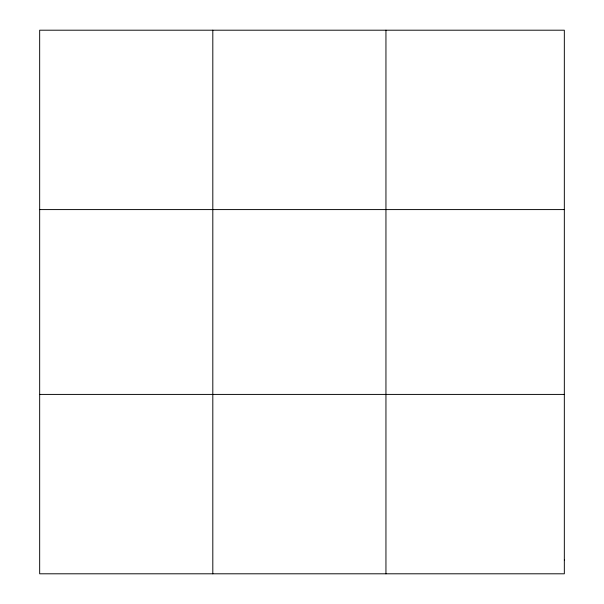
<?xml version="1.0" encoding="UTF-8"?>
<svg xmlns="http://www.w3.org/2000/svg" width="604" height="604" viewBox="0 0 604 604"><rect width="100%" height="100%" fill="white"/><g stroke="black" fill="none" stroke-linecap="round" stroke-linejoin="round"><path stroke-width="0.91" d="M212.812 573.8L212.812 30.2M385.948 573.8L385.948 30.2M39.668 209.588L564.332 209.588M39.668 394.412L564.332 394.412M564.332 559.999L564.332 573.8L39.668 573.8L39.668 30.2L564.332 30.2L564.332 559.999"/></g></svg>
